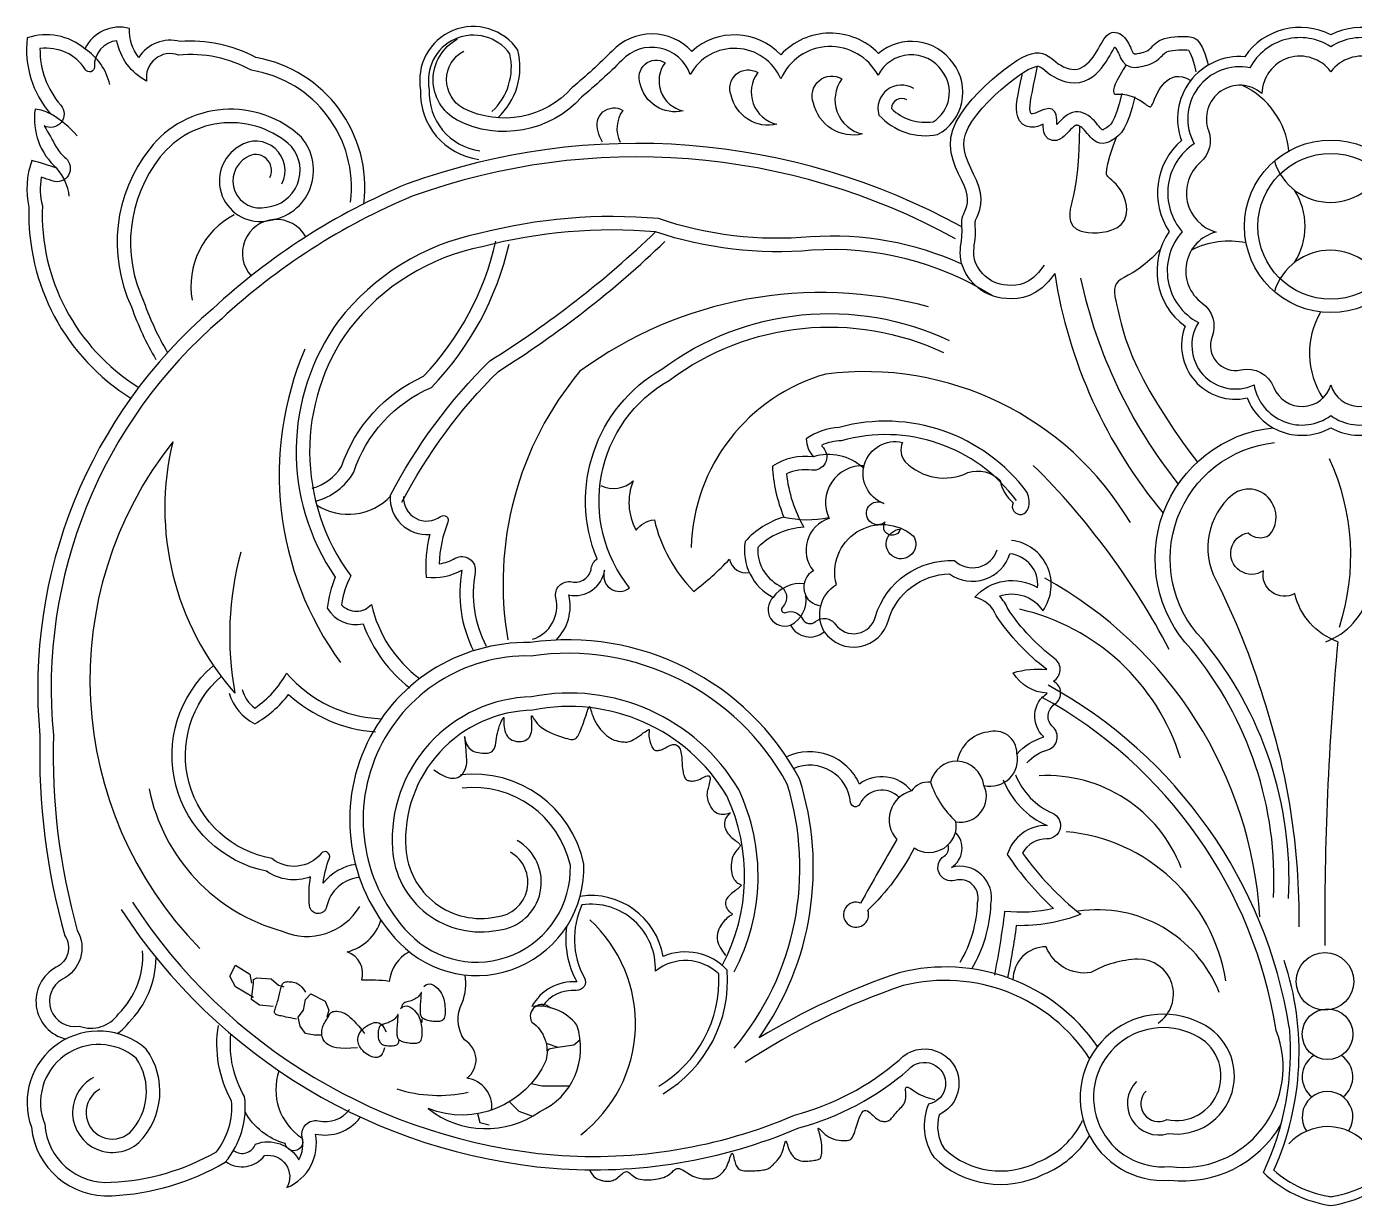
# Model space of a CAD drawing. Extents: x 101 to 1004, y 129 to 538.
# Drawn here: x 100.9 to 560.8, y 129.5 to 537.8 of the extents above; entities that cross this region are included whole.
import ezdxf

# ---------------------------------------------------------------- set-up
doc = ezdxf.new("R2010")
doc.units = 0
doc.header["$LTSCALE"] = 10
doc.header["$MEASUREMENT"] = 0
doc.layers.add('3', color=3, linetype='CONTINUOUS')
doc.layers.add('4', color=4, linetype='CONTINUOUS')

msp = doc.modelspace()

# ---------------------------------------------------------------- linework, layer by layer
at = {"layer": '3'}
for points in [[(262.07, 508.41, 0.266152), (268.28, 528.39, 0.810016), (240.36, 516.01, 0.393464), (257.9, 494.81, 0.393464)], [(213.11, 477.03, 0.403545), (178.8, 522.68, 0.151221), (153.5, 527.94, 0.575435), (142.48, 518.9, -0.228791), (132.17, 532.95, 0.398375), (124.38, 523.87, -0.769631), (121.32, 522.89, 0.293381), (105.54, 530.19, 0.185656), (112.72, 510.62, -0.842008), (106.95, 503.5, -0.022031), (111.21, 495.96, 0.068285), (114.44, 492.23, -0.828495), (109.8, 484.35, 0.010118), (105.99, 485.64, 0.105815), (106.36, 475.75, 0.269144), (139.45, 413.06, 0.269144)], [(405.76, 512.43, 0.586447), (400.39, 509.4, 0.230759), (414.82, 504.85, 0.444327), (417.99, 522.39, 0.570706), (395.77, 520.96, 0.627556), (362.11, 519.71, 0.624793), (330.73, 521.22, 0.567754), (307.01, 526.06, -0.019522), (293.12, 513.37, -0.337884), (249.99, 505.38, -0.593894), (250.08, 533.44, -0.593894)], [(189.29, 483.39, 0.773711), (174.58, 496.43, 0.858384), (184.88, 470.69, 0.599449), (196.06, 499.47, 0.441944), (143.55, 495.53, 0.284446), (137.22, 440.7, 0.047576), (145.67, 422.52, 0.047576)], [(300.3, 497.82, -0.081612), (298.87, 501.51, -0.723323), (307.43, 508.81, 0.280326), (306.42, 497.84, 0.280326)], [(422.56, 464.34, 0.215959), (234.44, 479.03, 0.088146), (168.47, 436.62, 0.244788), (110.18, 292.33, 0.075648), (118.47, 224.75, -0.432409), (113.3, 207.85, 0.847935), (119.11, 191.6, 0.340974), (132.77, 195.88, 0.218368), (141.07, 217.68, 0.218368)], [(424.82, 455.54, 0.124114), (372.41, 464.98, -0.104304), (319.71, 471.3, 0.086887), (257.65, 466.1, 0.180654), (208.95, 435.93, 0.317856), (207.82, 347.08, 0.071853), (205.05, 336.33, 0.320355), (217.47, 330.91, 0.14184), (233.6, 308.72)], [(199.85, 377.95, 0.188481), (209.96, 385.43, -0.208026), (238.37, 416.69, 0.134179), (263.45, 463.49, 0.134179)], [(230.9, 373.09, -0.077401), (264.28, 418.4, 0.051145), (321.97, 463.36, 0.051145)], [(413.25, 440.74, 0.227881), (292.53, 418.46, 0.219561), (267.55, 325.38, 0.219561)], [(276.16, 325.62, 0.388842), (284.2, 339.9, -0.548502), (289.69, 345.5, 0.43311), (296.48, 350.26, -0.210609), (298.47, 353.43, -0.376388), (320.9, 419.19, -0.276946), (420.46, 429.1, -0.276946)], [(443.69, 373.66, 0.311449), (383.04, 394.37, 0.10475), (376.22, 392.77, 0.051662), (376.85, 391.88, -0.691125), (372.79, 384.19, 0.13498), (364.05, 382.92, 0.106464), (370.12, 364.41, 0.185025), (354.17, 357.39, 0.297551), (361.58, 344.21, -0.512107), (362.67, 336.74, 0.813243), (363.85, 334.87, -0.381151), (369.62, 332.63, 0.483938), (374.15, 331.72, -0.442273), (380.97, 330.84, 0.648065), (394.87, 333.49, -0.343813), (422.26, 352.86, 0.556588), (437.03, 356.61, 0.556588)], [(537.95, 235.84, 0.187372), (508.09, 325.59, -0.622763), (533.13, 393.7, -0.622763)], [(231.42, 375.01, 0.63386), (244.29, 368.14, -0.759771), (246.82, 366.18, 0.091553), (243.81, 351.77, 0.09485), (249.37, 353.64, -0.636769), (256.23, 348.74, 0.168944), (260.11, 323.25, 0.168944)], [(447.34, 282.78, -0.135261), (454.55, 287.33, 0.583562), (456.32, 295.23, -0.490877), (456.93, 303.06, 0.574773), (456.49, 311.09, 0.541007), (457.03, 318.85, -0.083316), (440.83, 336.01, 0.092048), (437.8, 340.52, -0.354942), (452.81, 335.41, 0.575758), (441.97, 359.83, 0.575758)], [(345.91, 183.9, 0.255852), (364.3, 275.44, 0.316107), (275.62, 319.79, 0.671708), (233.41, 223.65, 0.685334), (289.21, 247.23, 0.385107), (251.71, 273.99, 0.385107)], [(215.02, 247.6, 0.196398), (203.63, 241.14, -0.063202), (205.76, 249.79, 0.854766), (202.92, 251.43, -0.413635), (185.86, 249.63, -0.630412), (168.41, 312.81, -0.630412)], [(171.1, 306.9, 0.213865), (179.9, 296.32, 0.100621), (191.66, 306.47, 0.16716), (221.72, 293.53, 0.16716)], [(345.89, 210.43, 0.237719), (347.52, 273.55, 0.317496), (275.71, 305.69, 0.423945), (227.58, 252.94, 0.455157), (264.28, 224.85, 0.726434), (270.8, 255.88, 0.726434)], [(488.58, 169.11, 0.853007), (495.76, 159.21, 0.898178), (505.49, 188.43, 1.333039), (496.84, 142.92, 0.570607), (533.67, 190.07, 0.23223), (452.42, 305.59, 0.23223)], [(403.11, 270.83, 0.518157), (389.44, 268.49, -0.761219), (386.29, 269.05, 0.505803), (366.57, 280.88, 0.505803)], [(443.43, 278.62, 0.196981), (456.2, 265.35, -0.816738), (454.26, 256.44, 0.275013), (445.79, 251.56, 0.070714), (465.96, 230.36, -0.102432), (443.65, 226.41, -0.01649), (440.6, 208.36, -0.01649)], [(424.23, 213.8, 0.127078), (430.25, 234.45, 0.577454), (422.42, 242.08, -0.869897), (418.72, 250.51, 0.363177), (420.01, 254.38, 0.363177)], [(137.55, 234.52, 0.231483), (283.66, 146.97, 0.120823), (366.79, 160.73, 0.113884), (403.04, 179.83, -1.216071), (416.92, 160.87, 0.209587), (418.66, 149.18, 0.316794), (451.2, 144.53, 0.188142), (466.62, 158.85, 0.188142)], [(319.8, 170.75, 0.277309), (340.62, 209.66, 0.375378), (318.69, 210.68, 0.466622), (293.22, 233.62, 0.237202), (294.06, 208.36, -0.59323), (291.22, 203.95, 0.260313), (279.46, 198.44, 0.260313)], [(261.96, 162.49, 0.405074), (253.4, 173.57, 0.537182), (252.58, 186.8, -0.283182), (251.75, 199.62, 0.127553), (252.82, 209.32, 0.127553)], [(469.06, 180.32, 0.320442), (404.44, 205.62, 0.063929), (349.73, 178.95)], [(126.31, 169.73, 1.109857), (136.6, 154.65, 0.358476), (138.84, 180.48, 0.781046), (107.17, 157.59, 0.413584), (130.22, 137.49, 0.119532), (166.64, 148.06, 0.192403), (171.88, 165.71, -0.168123), (167.33, 191.85, -0.168123)], [(188.31, 176.09, 0.343228), (196.23, 152.87, -1.144937), (190.43, 150.94, -0.199226), (176.59, 161.85, -0.177758)], [(172.62, 148.43, 0.489994), (180.21, 150.75, -0.372685), (195.16, 145.23, 0.177979), (196.36, 153.27, -0.544452), (201.92, 158.76, 0.292771), (212.73, 162.71, 0.292771)]]:
    msp.add_lwpolyline(points, format="xyb", dxfattribs=at)
for points in [[(552.59, 403.09, 0.556637), (579.19, 413.72, 0.746032), (598.48, 435.31, 0.487784), (604.04, 466.78, 0.452071), (599.93, 497.26, 0.634702), (580.59, 523.58, 0.43864), (552.59, 530.87, 0.43864), (524.58, 523.58, 0.634702), (505.24, 497.26, 0.452071), (501.13, 466.78, 0.487784), (506.7, 435.31, 0.745987), (525.98, 413.72, 0.556315)], [(313.44, 518.03, -0.723323), (322.01, 525.33, 0.543675), (328.24, 508.66, -0.42203)], [(344.92, 514.07, -0.723323), (354.09, 521.89, 0.543675), (360.77, 504.03, -0.42203)], [(373.46, 511.35, -0.723323), (383.25, 519.69, 0.543675), (390.37, 500.64, -0.42203)]]:
    msp.add_lwpolyline(points, format="xyb", close=True, dxfattribs=at)
for points in [[(453.32, 455.15), (451.32, 452.63), (449.58, 450.94), (447.94, 449.76), (446.41, 448.98), (444.94, 448.5), (443.49, 448.24), (442.05, 448.16), (440.61, 448.23), (439.25, 448.4), (438.02, 448.65), (436.93, 448.96), (435.96, 449.35), (435.07, 449.79), (434.24, 450.29), (433.47, 450.87), (432.73, 451.52), (432.02, 452.24), (431.36, 453.02), (430.77, 453.83), (430.24, 454.67), (429.8, 455.51), (429.45, 456.34), (429.19, 457.14), (429.02, 457.89), (428.92, 458.64), (428.9, 459.43), (428.93, 460.29), (429.01, 461.21), (429.12, 462.19), (429.26, 463.23), (429.39, 464.34), (429.49, 465.51), (429.52, 466.66), (429.5, 467.69), (429.46, 468.57), (429.42, 469.28), (429.42, 469.84), (429.44, 470.25), (429.48, 470.54), (429.55, 470.79), (429.72, 471.22), (430.06, 471.98), (430.52, 473.08), (431, 474.48), (431.35, 476.18), (431.46, 478.12), (431.25, 480.22), (430.69, 482.42), (429.84, 484.59), (428.86, 486.7), (427.88, 488.8), (426.97, 490.89), (426.22, 492.96), (425.71, 494.95), (425.49, 496.85), (425.59, 498.67), (426.08, 500.58), (426.99, 502.7), (428.3, 504.96), (429.96, 507.29), (431.89, 509.62), (434.01, 511.89), (436.22, 514.06), (438.45, 516.09), (440.6, 517.93), (442.63, 519.54), (444.53, 520.93), (446.26, 522.07), (447.81, 522.95), (449.13, 523.57), (450.17, 523.93), (450.86, 524.07), (451.25, 524.08), (451.53, 524.03), (451.84, 523.91), (452.28, 523.67), (452.86, 523.26), (453.59, 522.68), (454.48, 521.97), (455.54, 521.17), (456.74, 520.39), (458.03, 519.71), (459.4, 519.13), (460.84, 518.7), (462.35, 518.43), (463.94, 518.35), (465.57, 518.5), (467.2, 518.93), (468.71, 519.61), (470.05, 520.45), (471.22, 521.4), (472.25, 522.42), (473.16, 523.47), (473.99, 524.54), (474.73, 525.62), (475.4, 526.68), (476.01, 527.7), (476.55, 528.64), (477.03, 529.49), (477.46, 530.22), (477.8, 530.73), (477.85, 530.66), (478.14, 530.23), (478.44, 529.73), (478.73, 529.19), (479, 528.64), (479.25, 528.12), (479.47, 527.62), (479.68, 527.14), (479.97, 526.56), (480.5, 525.71), (481.58, 524.61), (483.18, 523.85), (484.56, 523.7), (485.38, 523.76), (485.87, 523.82), (486.35, 523.89), (486.93, 523.99), (487.63, 524.12), (488.42, 524.31), (489.28, 524.57), (490.2, 524.92), (491.18, 525.38), (492.16, 525.98), (493.03, 526.67), (493.71, 527.31), (494.23, 527.84), (494.64, 528.24), (494.96, 528.54), (495.23, 528.75), (495.5, 528.92), (495.83, 529.08), (496.33, 529.26), (497.03, 529.43), (497.89, 529.59), (498.84, 529.7), (499.85, 529.77), (500.88, 529.8), (501.87, 529.78), (502.74, 529.72), (503.24, 529.65), (503.36, 529.51), (503.85, 528.67), (504.53, 526.96), (505.32, 524.33), (505.83, 522.21)], [(480.17, 514.65), (479.27, 511.09), (478.43, 508.37), (477.65, 506.35), (476.95, 504.94), (476.34, 504.02), (475.83, 503.45), (475.38, 503.08), (474.9, 502.77), (474.41, 502.47), (474.01, 502.24), (473.71, 502.08), (473.53, 502.02), (473.51, 502.02), (473.39, 502.09), (473.13, 502.32), (472.75, 502.71), (472.31, 503.22), (471.82, 503.81), (471.27, 504.46), (470.68, 505.13), (470.03, 505.8), (469.33, 506.43), (468.57, 507.01), (467.76, 507.5), (466.9, 507.88), (466, 508.16), (465.06, 508.29), (464.1, 508.28), (463.14, 508.11), (462.2, 507.77), (461.33, 507.29), (460.55, 506.72), (459.83, 506.1), (459.17, 505.47), (458.57, 504.85), (458.01, 504.27), (457.65, 503.9), (457.67, 504.64), (457.68, 505.49), (457.63, 506.37), (457.47, 507.29), (457.04, 508.29), (456.1, 509.17), (454.88, 509.41), (453.85, 509.27), (452.95, 508.99), (452.09, 508.65), (451.27, 508.3), (450.5, 507.99), (449.82, 507.75), (449.3, 507.63), (448.99, 507.62), (448.86, 507.65), (448.81, 507.68), (448.72, 507.79), (448.58, 508.08), (448.45, 508.64), (448.39, 509.46), (448.42, 510.54), (448.57, 511.88), (448.84, 513.5), (449.21, 515.39), (449.66, 517.59), (450.19, 520.1), (450.76, 522.93), (450.98, 524.07)], [(280.8, 185.72), (284.89, 184.36), (290.45, 185.15), (292.61, 186.95)], [(285.31, 184.32), (281.71, 183.56), (281.14, 182.87)], [(275.71, 171.77), (279.33, 170.86), (288.94, 170.86)], [(257.08, 161.34), (257.88, 158.16), (261.05, 157.37)], [(268.13, 165.38), (271.38, 162.13), (276.14, 160.4)]]:
    msp.add_lwpolyline(points, dxfattribs=at)
msp.add_circle((552.59, 468.64), 25.25, dxfattribs=at)
for centre, radius, start, end in [((509.88, 491.81), 28.35, 6.0123, 64.8042), ((185.66, 447.89), 27.86, 117.5657, 190.0947), ((517.35, 435.18), 28.35, 78.0123, 117.3236), ((633.8, 486.62), 171.66, 192.0688, 218.6627), ((573.52, 424.79), 28.35, 150.0123, 213.4285), ((298.8, 382.66), 110.42, 156.8169, 216.1623), ((395.24, 355.71), 64.2, 105.8785, 178.4774), ((391.17, 311.28), 107.03, 30.7432, 97.2433), ((479.24, 354.55), 80.25, 342.071, 24.6688), ((268.14, 202.62), 257.82, 27.5994, 45.2888), ((282.54, 326.87), 111.31, 164.9551, 190.2973), ((427.85, 261.8), 76.11, 17.2473, 77.1057), ((1641.1, 225.9), 1090.63, 174.79933, 180.33764), ((454.21, 228.53), 49.87, 20.9872, 93.0616), ((206.42, 286.61), 64.4, 191.4736, 254.7231), ((198.03, 243.88), 21.21, 246.1231, 329.3326), ((263.11, 192.48), 48.66, 307.5833, 47.5385), ((441.5, 182.57), 100.09, 335.8624, 18.4728), ((243.49, 215.16), 47.56, 252.4595, 282.5664), ((558.44, 171.01), 38.96, 228.9174, 261.9809), ((546.73, 171.01), 38.96, 278.0191, 311.0826)]:
    msp.add_arc(centre, radius, start, end, dxfattribs=at)
at = {"layer": '4'}
for points in [[(217.73, 476.46, 0.398393), (180.33, 527.14, 0.141801), (154.03, 532.65, 0.329185), (139.74, 527.14, -0.177126), (136.49, 537.2, 0.358359), (121.07, 530.15, 0.26109), (101.15, 533.91, 0.213927), (109.22, 507.56, 0.109697), (103.84, 509.17, 0.253944), (111.38, 488.73, 0.021712), (102.76, 491.42, 0.145918), (101.68, 475.28, 0.266817), (136.98, 409.12)], [(264.1, 506.22, 0.272954), (271.06, 529.64, 0.81489), (237.36, 515.79, 0.388527), (257.52, 491.84, 0.388527)], [(408.18, 516.4, 0.68136), (396.05, 507.19, 0.261867), (416.42, 500.41, 0.45948), (421.76, 525.13, 0.442892), (395.94, 528.53, 0.429155), (362.09, 528.06, 0.406518), (331.24, 529.24, 0.438311), (303.66, 529.29, -0.019742), (289.88, 516.72, -0.339825), (252.16, 509.5, -0.591667), (252.29, 529.35)], [(552.59, 398.87, 0.455208), (581.57, 409.18, 0.597099), (603.05, 434, 0.40692), (608.52, 466.82, 0.378639), (604.31, 498.37, 0.547076), (582.42, 527.4, 0.37911), (552.59, 534.96, 0.37911), (522.76, 527.4, 0.547076), (500.86, 498.37, 0.378639), (496.65, 466.82, 0.40692), (502.12, 434, 0.597099), (523.6, 409.18, 0.454978), (552.59, 398.87)], [(185.14, 485.5, 0.78317), (177.07, 492.5, 0.876649), (184.07, 475.28, 0.60016), (192.68, 496.26, 0.439633), (147.21, 492.66, 0.285809), (141.53, 442.47, 0.048157), (149.69, 424.87, 0.048157)], [(424.81, 468.42, 0.216085), (232.75, 483.37, 0.088165), (165.37, 440.1, 0.244197), (105.52, 292.18, 0.076038), (114.17, 222.87, -0.456255), (111.16, 211.99, 0.691257), (114.56, 187.14, 0.691257)], [(435.43, 444.56, 0.158848), (372.77, 460.34, -0.103147), (318.75, 466.72, 0.086305), (258.7, 461.57, 0.180877), (212.68, 433.14, 0.327592), (213.18, 347.59, 0.077617), (209.91, 337.56, 0.44455), (220.32, 337.68, 0.177056), (237.02, 311.95, 0.177056)], [(226.78, 375.24, -0.078102), (261.38, 422.07, 0.051508), (318.75, 466.72, 0.051508)], [(201.07, 373.46, 0.195473), (214.21, 383.46, -0.215522), (241.09, 412.81, 0.136469), (267.99, 462.45, 0.136469)], [(284.27, 325.3, 0.258724), (288.73, 340.95, 0.433052), (301.09, 349.59, 0.763186), (309.74, 343.42, -0.462093), (323.45, 415.29, -0.277749), (418.47, 424.89)], [(447.43, 376.43, 0.308896), (382.33, 399, 0.14342), (370.88, 395.02, 0.173333), (373.37, 388.8, 0.175824), (359.19, 385.57, 0.089547), (363.17, 367.92, 0.139454), (349.73, 359.47, 0.324087), (359.43, 340.08, 0.813243), (365.48, 330.51, 0.483938), (377.16, 328.18, 0.643367), (399.35, 332.26, -0.32423), (420.57, 348.24, 0.509455), (441.46, 355.21)], [(532.75, 236.1, 0.187011), (504.19, 322.14, -0.621322), (532.58, 398.87)], [(377.16, 328.18, -0.40473), (381.33, 344.55, -0.73233), (407.96, 361.46, -3.826346), (403.48, 363.7, -1.178169), (398.25, 366.18, -1.934523), (397.76, 372.64, -0.938501), (404.23, 393.77, 0.295603), (405.22, 387.06, 0.321946), (426.87, 383.33, -0.282153), (438.07, 380.6, 0.167298), (442.55, 372.89, 1.111968), (447.77, 370.9, 0.189859), (447.43, 376.43)], [(390.92, 385.68, 0.565115), (378.84, 367.42, 0.529504), (373.37, 349.28, 0.739931), (375.93, 337.21, 0.739931)], [(299.76, 378.83, 0.308051), (310.97, 380.45, 0.225519), (311.95, 363.41, -0.199472), (318.3, 366.97, 0.138006), (331.98, 342.19, 0.038666), (344.33, 353.3, 0.411424), (351.2, 348.69, 0.411424)], [(554.96, 324.76, -0.256445), (540.12, 341.44, -0.631772), (529.22, 349.33, -1.239705), (523.95, 362.48, 0.355135), (531.29, 361.73, 0.308945), (532.6, 372.06, 0.49567), (518.5, 375.63, 0.352406), (512.73, 346.18, -0.04394), (529.24, 304.94, -0.083502), (541.47, 226.04, -0.053767)], [(550.8, 324.76, 0.256445), (565.64, 341.44, 0.631772), (576.54, 349.33, 1.239705), (581.81, 362.48, -0.355135), (574.47, 361.73, -0.308945), (573.16, 372.06, -0.49567), (587.26, 375.63, -0.352406), (593.03, 346.18, 0.04394), (576.52, 304.94, 0.083502), (564.29, 226.04, 0.053767)], [(226.78, 375.24, 0.453687), (240.54, 361.94, 0.082846), (239.3, 347.12, 0.159476), (251.66, 349.59, 0.165306), (255.71, 321.63, 0.165306)], [(443.91, 285.92, -0.135261), (453.2, 291.78, -0.490877), (454.37, 306.95, -0.251239), (442.54, 313.98, -0.098921), (454.22, 315.15, -0.084885), (436.7, 333.82, 0.254189), (429.24, 340.13, -0.362182), (451.05, 343.48, 0.409552), (441.46, 355.21)], [(354.56, 187.5, 0.235332), (368.6, 277.26, 0.316242), (275.33, 324.45, 0.669287), (230.07, 220.41, 0.689613), (293.84, 247.81, 0.38828), (251.17, 278.61)], [(216.16, 243.05, 0.332495), (204.82, 232.96, -0.861861), (198.91, 233.28, -0.062801), (199.23, 243.29, -0.243045), (183.93, 245.26, -0.62085), (165.36, 316.32)], [(175.58, 308.15, 0.162421), (179.89, 301.77, 0.120956), (190.95, 313.85, 0.207771), (223.73, 298.07, 0.207771)], [(538.21, 191.21, 0.000492), (538.19, 191.28, 0.231439), (454.65, 309.67)], [(341.8, 212.63, 0.236837), (343.4, 271.37, 0.318225), (276.23, 301.05, 0.426433), (232.22, 253.24, 0.45777), (263.57, 229.45, 0.733109), (268.48, 251.84)], [(422.68, 262.35, 0.60815), (432.45, 274.97, 0.55609), (443.87, 286.11, 0.506355), (433.8, 293.44, 0.327204), (423.2, 283.39, 0.350788), (413.95, 276.06, 0.285652), (407.35, 273.06)], [(407.35, 273.06, 0.40118), (389.35, 275.45, 0.418938), (364.06, 284.86, 0.418938)], [(439.1, 276.91, 0.196981), (454.32, 261.1, 0.334589), (440.52, 250.99, 0.056859), (456.56, 232.3, -0.083519), (439.58, 231.35, -0.020483), (436.05, 209.29)], [(407.35, 273.06, 0.565875), (402.26, 256.23, 0.005304), (389.75, 234.22, 0.138578)], [(422.64, 262.57, -0.657172), (408.24, 253.24, -0.088438), (392.2, 231.78, -0.138578)], [(428.22, 211.42, 0.124667), (434.88, 233.86, 0.560349), (421.16, 246.55, 0.488489), (422.51, 258.83)], [(321.34, 168.18, 0.284074), (343.54, 210.95, 0.3176), (321.34, 215.71, 0.408528), (292.59, 236.55, 0.408528)], [(133.65, 231.99, 0.231509), (283.29, 142.34, 0.120377), (368.31, 156.32, 0.113779), (406.31, 176.51, -1.400479), (413.28, 164.54, 0.253067), (415.05, 146.19, 0.319741), (453.11, 140.28, 0.158243), (469.03, 153.61, 0.158243)], [(233.45, 217.33, 0.249962), (226.5, 207.07, 0.049828), (216.98, 207.48, 0.405171), (211.88, 217.33, 0.26369), (223.62, 228.3)], [(287.93, 226.08, 0.160426), (291.44, 206.93, 0.295912), (275.89, 198.36)], [(492.78, 192.67, 0.746475), (485.76, 214.79, 0.121449), (469.41, 210.13, -0.351011), (454.02, 219.05, 0.419458), (442.5, 207.55, 0.419458)], [(132.31, 189.01, 0.085513), (136.32, 192.86, 0.19344), (145.78, 215.28, 0.19344)], [(471.79, 184.58, 0.312381), (403.12, 210.08, 0.055121), (354.56, 187.5, 0.055121)], [(282.32, 197.83, 0.885216), (275.89, 193.01, -0.312637), (280.72, 179.62, -0.401257), (239.98, 163.02, 0.331455), (278.57, 161.95, 0.389397), (291.44, 191.94, 0.468393)], [(485.29, 172.4, 0.785792), (496.25, 154.4, 0.862855), (507.52, 192.62, 1.317975), (496.76, 138.24, 0.297012), (535.28, 157.39, 0.297012)], [(124.1, 173.83, 1.119075), (139.78, 151.25, 0.367868), (142.31, 183.62, 0.779346), (102.59, 156.54, 0.404912), (130.48, 132.85, 0.121974), (169.7, 144.46, 0.209795), (176.4, 167.18, -0.158052), (171.63, 188.81, -0.158052)], [(169.87, 144.67, 0.410078), (183.29, 146.78, -0.627446), (191.07, 135.68, 0.360923), (200.91, 154.22, 0.292771), (216.43, 159.89)]]:
    msp.add_lwpolyline(points, format="xyb", dxfattribs=at)
for points in [[(456.96, 452.27), (454.78, 449.51), (452.57, 447.37), (450.37, 445.78), (448.2, 444.68), (446.08, 443.98), (444.02, 443.61), (442.06, 443.51), (440.21, 443.59), (438.5, 443.8), (436.91, 444.13), (435.43, 444.56), (434.07, 445.09), (432.81, 445.72), (431.64, 446.44), (430.55, 447.25), (429.53, 448.14), (428.58, 449.1), (427.71, 450.14), (426.91, 451.22), (426.2, 452.35), (425.59, 453.52), (425.09, 454.7), (424.7, 455.9), (424.43, 457.09), (424.28, 458.27), (424.24, 459.43), (424.28, 460.57), (424.38, 461.68), (424.51, 462.76), (424.64, 463.81), (424.76, 464.81), (424.84, 465.76), (424.87, 466.67), (424.85, 467.53), (424.81, 468.36), (424.77, 469.16), (424.76, 469.93), (424.8, 470.7), (424.91, 471.47), (425.12, 472.24), (425.43, 473.02), (425.8, 473.85), (426.17, 474.73), (426.5, 475.71), (426.73, 476.79), (426.8, 478.02), (426.66, 479.41), (426.25, 480.98), (425.55, 482.76), (424.65, 484.74), (423.64, 486.88), (422.64, 489.17), (421.77, 491.59), (421.12, 494.11), (420.82, 496.71), (420.98, 499.38), (421.66, 502.08), (422.82, 504.79), (424.39, 507.49), (426.27, 510.13), (428.4, 512.69), (430.67, 515.14), (433.03, 517.44), (435.37, 519.58), (437.64, 521.52), (439.81, 523.25), (441.88, 524.75), (443.83, 526.03), (445.67, 527.08), (447.37, 527.88), (448.93, 528.43), (450.35, 528.71), (451.62, 528.74), (452.76, 528.53), (453.79, 528.15), (454.74, 527.62), (455.63, 527), (456.49, 526.32), (457.34, 525.64), (458.21, 524.98), (459.1, 524.41), (460.03, 523.91), (460.97, 523.52), (461.93, 523.23), (462.88, 523.06), (463.83, 523.01), (464.75, 523.1), (465.65, 523.33), (466.51, 523.72), (467.33, 524.24), (468.11, 524.87), (468.86, 525.6), (469.56, 526.41), (470.23, 527.28), (470.85, 528.19), (471.44, 529.12), (471.99, 530.04), (472.51, 530.95), (473.02, 531.83), (473.51, 532.66), (474, 533.43), (474.5, 534.11), (475.02, 534.7), (475.58, 535.18), (476.16, 535.53), (476.78, 535.75), (477.41, 535.85), (478.06, 535.83), (478.7, 535.7), (479.34, 535.45), (479.95, 535.09), (480.54, 534.63), (481.09, 534.06), (481.6, 533.42), (482.06, 532.73), (482.49, 532.03), (482.86, 531.32), (483.19, 530.65), (483.48, 530.05), (483.71, 529.53), (483.89, 529.12), (484.04, 528.82), (484.18, 528.6), (484.31, 528.46), (484.47, 528.39), (484.66, 528.37), (484.91, 528.38), (485.23, 528.43), (485.63, 528.49), (486.11, 528.57), (486.64, 528.67), (487.21, 528.81), (487.8, 528.98), (488.39, 529.2), (488.96, 529.47), (489.5, 529.8), (490, 530.2), (490.46, 530.64), (490.93, 531.11), (491.41, 531.6), (491.94, 532.08), (492.54, 532.56), (493.24, 532.99), (494.05, 533.39), (494.99, 533.72), (496.05, 533.98), (497.2, 534.19), (498.4, 534.33), (499.63, 534.42), (500.86, 534.45), (502.07, 534.43), (503.22, 534.35), (504.29, 534.2), (505.29, 533.88), (506.24, 533.27), (507.15, 532.25), (508.04, 530.7), (508.93, 528.5), (509.82, 525.53), (510.08, 524.43)], [(481.73, 524.54), (480.72, 522.97), (479.5, 520.93), (478.58, 519.23), (477.94, 517.87), (477.54, 516.79), (477.34, 515.96), (477.3, 515.34), (477.38, 514.91), (477.58, 514.63), (477.88, 514.47), (478.27, 514.4), (478.74, 514.38), (479.29, 514.4), (479.89, 514.4), (480.54, 514.38), (481.23, 514.3), (481.95, 514.16), (482.68, 513.96), (483.42, 513.73), (484.15, 513.45), (484.86, 513.14), (485.55, 512.81), (486.19, 512.45), (486.79, 512.09), (487.33, 511.72), (487.83, 511.36), (488.28, 511.02), (488.68, 510.72), (489.04, 510.46), (489.36, 510.25), (489.64, 510.11), (489.88, 510.05), (490.09, 510.06), (490.28, 510.16), (490.46, 510.35), (490.65, 510.63), (490.84, 511), (491.05, 511.47), (491.29, 512.04), (491.57, 512.71), (491.89, 513.46), (492.27, 514.26), (492.7, 515.11), (493.19, 515.97), (493.74, 516.83), (494.37, 517.66), (495.08, 518.44), (495.88, 519.15), (496.76, 519.75), (497.73, 520.21), (498.8, 520.5), (499.97, 520.58), (501.24, 520.41), (502.62, 519.96), (504.11, 519.2)], [(484.68, 513.51), (483.75, 509.83), (482.83, 506.84), (481.91, 504.48), (480.99, 502.62), (480.04, 501.17), (479.05, 500.07), (478.11, 499.31), (477.38, 498.84), (476.81, 498.48), (476.23, 498.15), (475.56, 497.81), (474.74, 497.51), (473.74, 497.34), (472.61, 497.41), (471.53, 497.77), (470.63, 498.33), (469.91, 498.95), (469.32, 499.58), (468.77, 500.2), (468.25, 500.82), (467.75, 501.42), (467.26, 501.97), (466.79, 502.45), (466.36, 502.85), (465.96, 503.15), (465.59, 503.37), (465.26, 503.52), (464.98, 503.6), (464.74, 503.64), (464.54, 503.64), (464.35, 503.6), (464.14, 503.53), (463.84, 503.36), (463.43, 503.07), (462.96, 502.66), (462.45, 502.17), (461.91, 501.62), (461.36, 501.04), (460.79, 500.46), (460.18, 499.87), (459.5, 499.32), (458.7, 498.83), (457.66, 498.42), (456.23, 498.32), (454.67, 498.93), (453.65, 500.08), (453.19, 501.22), (453.02, 502.23), (452.98, 503.14), (453, 503.97), (453, 503.98), (452.14, 503.63), (451.1, 503.27), (449.91, 503), (448.55, 502.95), (447.11, 503.28), (445.78, 504.08), (444.78, 505.23), (444.17, 506.55), (443.84, 507.92), (443.73, 509.35), (443.78, 510.88), (443.97, 512.53), (444.26, 514.32), (444.65, 516.31), (445.11, 518.53), (445.63, 521.03), (445.77, 521.75)], [(465.53, 503.4), (465.47, 498.42), (465.22, 492.84), (464.87, 488.29), (464.44, 484.64), (463.97, 481.74), (463.5, 479.45), (463.06, 477.6), (462.67, 476.01), (462.36, 474.54), (462.16, 473.15), (462.14, 471.74), (462.43, 470.26), (463.19, 468.82), (464.39, 467.72), (465.74, 467.06), (467.11, 466.69), (468.55, 466.48), (470.1, 466.39), (471.73, 466.41), (473.42, 466.57), (475.11, 466.88), (476.79, 467.38), (478.42, 468.14), (479.93, 469.29), (481.07, 470.82), (481.7, 472.52), (481.92, 474.22), (481.82, 475.83), (481.51, 477.35), (481.04, 478.78), (480.44, 480.1), (479.74, 481.3), (478.99, 482.35), (478.21, 483.24), (477.45, 483.98), (476.76, 484.6), (476.16, 485.11), (475.68, 485.54), (475.32, 485.9), (475.08, 486.2), (474.97, 486.38), (474.9, 486.61), (474.86, 487.21), (474.96, 488.41), (475.34, 490.29), (476.07, 492.93), (477.2, 496.4), (478.31, 499.47)], [(493.36, 460.53), (490.69, 457.76), (488.25, 455.59), (486.05, 453.92), (484.11, 452.65), (482.41, 451.67), (480.97, 450.89), (479.79, 450.2), (478.88, 449.51), (478.24, 448.74), (477.84, 447.84), (477.65, 446.82), (477.64, 445.66), (477.79, 444.34), (478.07, 442.85), (478.44, 441.18), (478.88, 439.32), (479.38, 437.25), (479.95, 434.96), (480.65, 432.44), (481.52, 429.66), (482.6, 426.61), (483.94, 423.28), (485.59, 419.65), (487.57, 415.7), (489.92, 411.45), (492.56, 407.01), (495.39, 402.5), (498.32, 398.07), (501.25, 393.83), (504.09, 389.93), (506.36, 386.99)], [(241.98, 280.4), (244.2, 278.92), (246.11, 277.99), (247.73, 277.54), (249.09, 277.49), (250.21, 277.75), (251.12, 278.26), (251.83, 278.92), (252.38, 279.68), (252.78, 280.45), (253.06, 281.22), (253.24, 281.97), (253.33, 282.71), (253.36, 283.42), (253.34, 284.09), (253.29, 284.72), (253.24, 285.3), (253.2, 285.82), (253.16, 286.29), (253.13, 286.72), (253.11, 287.13), (253.08, 287.54), (253.05, 287.96), (253.02, 288.4), (252.98, 288.87), (252.92, 289.39), (252.86, 289.92), (252.79, 290.45), (252.73, 290.94), (252.67, 291.36), (252.62, 291.68), (252.59, 291.88), (252.58, 291.91), (252.59, 291.78), (252.63, 291.49), (252.71, 291.07), (252.83, 290.57), (252.99, 290.02), (253.19, 289.44), (253.45, 288.87), (253.77, 288.34), (254.15, 287.88), (254.58, 287.49), (255.06, 287.16), (255.59, 286.89), (256.15, 286.66), (256.75, 286.48), (257.37, 286.34), (258.01, 286.23), (258.66, 286.14), (259.31, 286.09), (259.94, 286.09), (260.56, 286.14), (261.13, 286.27), (261.66, 286.47), (262.12, 286.76), (262.51, 287.15), (262.82, 287.65), (263.05, 288.25), (263.24, 288.93), (263.39, 289.68), (263.52, 290.49), (263.65, 291.34), (263.79, 292.21), (263.97, 293.1), (264.19, 293.99), (264.45, 294.86), (264.72, 295.69), (265.01, 296.45), (265.29, 297.12), (265.55, 297.68), (265.78, 298.11), (265.95, 298.4), (266.07, 298.51), (266.14, 298.47), (266.18, 298.29), (266.19, 297.98), (266.18, 297.57), (266.18, 297.08), (266.19, 296.51), (266.22, 295.88), (266.29, 295.22), (266.4, 294.54), (266.57, 293.86), (266.8, 293.19), (267.09, 292.55), (267.47, 291.96), (267.92, 291.43), (268.47, 290.99), (269.11, 290.64), (269.83, 290.39), (270.59, 290.24), (271.37, 290.18), (272.14, 290.21), (272.88, 290.34), (273.57, 290.55), (274.16, 290.86), (274.66, 291.24), (275.05, 291.71), (275.35, 292.24), (275.57, 292.82), (275.73, 293.45), (275.82, 294.11), (275.87, 294.79), (275.89, 295.49), (275.88, 296.18), (275.85, 296.84), (275.82, 297.46), (275.79, 298.02), (275.77, 298.47), (275.77, 298.82), (275.81, 299.02), (275.89, 299.06), (276.01, 298.92), (276.2, 298.62), (276.46, 298.2), (276.8, 297.67), (277.23, 297.07), (277.77, 296.42), (278.42, 295.75), (279.2, 295.09), (280.1, 294.46), (281.11, 293.88), (282.19, 293.34), (283.3, 292.84), (284.41, 292.39), (285.49, 292), (286.5, 291.66), (287.41, 291.38), (288.19, 291.17), (288.84, 291.01), (289.4, 290.91), (289.86, 290.87), (290.24, 290.89), (290.57, 290.96), (290.86, 291.08), (291.12, 291.25), (291.36, 291.48), (291.59, 291.75), (291.82, 292.08), (292.04, 292.46), (292.27, 292.9), (292.49, 293.39), (292.73, 293.95), (292.97, 294.56), (293.22, 295.23), (293.48, 295.95), (293.75, 296.7), (294.01, 297.45), (294.27, 298.2), (294.52, 298.93), (294.75, 299.62), (294.96, 300.25), (295.14, 300.81), (295.31, 301.28), (295.45, 301.67), (295.59, 301.97), (295.7, 302.17), (295.81, 302.26), (295.92, 302.24), (296.02, 302.1), (296.12, 301.84), (296.23, 301.47), (296.36, 301), (296.51, 300.45), (296.71, 299.82), (296.95, 299.12), (297.24, 298.38), (297.6, 297.6), (298.04, 296.8), (298.54, 295.99), (299.09, 295.18), (299.69, 294.39), (300.33, 293.65), (300.99, 292.95), (301.68, 292.32), (302.37, 291.78), (303.07, 291.33), (303.75, 290.97), (304.43, 290.69), (305.09, 290.48), (305.72, 290.32), (306.32, 290.2), (306.88, 290.12), (307.4, 290.06), (307.88, 290.02), (308.32, 290), (308.74, 290.01), (309.16, 290.06), (309.59, 290.16), (310.05, 290.32), (310.55, 290.55), (311.11, 290.86), (311.74, 291.24), (312.42, 291.69), (313.12, 292.17), (313.81, 292.66), (314.47, 293.13), (315.08, 293.55), (315.6, 293.91), (316.01, 294.16), (316.3, 294.3), (316.47, 294.32), (316.55, 294.24), (316.56, 294.06), (316.53, 293.8), (316.48, 293.46), (316.43, 293.05), (316.41, 292.58), (316.43, 292.06), (316.5, 291.5), (316.61, 290.93), (316.74, 290.36), (316.9, 289.8), (317.08, 289.26), (317.27, 288.77), (317.47, 288.34), (317.67, 287.98), (317.87, 287.69), (318.07, 287.46), (318.28, 287.28), (318.49, 287.16), (318.72, 287.08), (318.95, 287.03), (319.19, 287.02), (319.45, 287.03), (319.71, 287.07), (320, 287.13), (320.3, 287.22), (320.62, 287.33), (320.96, 287.47), (321.32, 287.63), (321.71, 287.81), (322.12, 288.02), (322.54, 288.24), (322.98, 288.46), (323.43, 288.67), (323.87, 288.86), (324.31, 289), (324.74, 289.1), (325.15, 289.14), (325.53, 289.1), (325.89, 288.99), (326.22, 288.81), (326.52, 288.57), (326.79, 288.27), (327.03, 287.91), (327.23, 287.49), (327.4, 287.02), (327.53, 286.5), (327.63, 285.94), (327.71, 285.34), (327.77, 284.72), (327.81, 284.08), (327.85, 283.43), (327.89, 282.77), (327.93, 282.12), (327.99, 281.49), (328.06, 280.87), (328.14, 280.27), (328.23, 279.71), (328.33, 279.18), (328.45, 278.7), (328.58, 278.27), (328.73, 277.89), (328.88, 277.57), (329.05, 277.31), (329.24, 277.1), (329.44, 276.93), (329.66, 276.8), (329.9, 276.7), (330.16, 276.62), (330.45, 276.57), (330.76, 276.52), (331.09, 276.5), (331.45, 276.5), (331.84, 276.52), (332.25, 276.57), (332.68, 276.66), (333.14, 276.79), (333.63, 276.96), (334.13, 277.18), (334.65, 277.43), (335.16, 277.69), (335.66, 277.92), (336.13, 278.12), (336.55, 278.27), (336.91, 278.33), (337.2, 278.29), (337.41, 278.13), (337.54, 277.86), (337.6, 277.51), (337.6, 277.08), (337.55, 276.6), (337.46, 276.07), (337.34, 275.53), (337.2, 274.98), (337.05, 274.44), (336.9, 273.9), (336.75, 273.36), (336.64, 272.81), (336.56, 272.24), (336.53, 271.65), (336.56, 271.02), (336.67, 270.35), (336.86, 269.63), (337.14, 268.89), (337.48, 268.15), (337.9, 267.44), (338.37, 266.77), (338.91, 266.18), (339.49, 265.69), (340.11, 265.32), (340.78, 265.09), (341.45, 264.99), (342.11, 264.98), (342.75, 265.04), (343.32, 265.15), (343.82, 265.27), (344.22, 265.38), (344.49, 265.45), (344.61, 265.47), (344.62, 265.43), (344.52, 265.33), (344.34, 265.17), (344.1, 264.96), (343.83, 264.69), (343.56, 264.37), (343.29, 264), (343.06, 263.58), (342.88, 263.12), (342.74, 262.62), (342.65, 262.1), (342.61, 261.56), (342.64, 261), (342.73, 260.45), (342.9, 259.9), (343.13, 259.36), (343.43, 258.84), (343.78, 258.33), (344.17, 257.85), (344.59, 257.39), (345.04, 256.96), (345.49, 256.56), (345.94, 256.19), (346.38, 255.86), (346.79, 255.57), (347.17, 255.29), (347.5, 255.04), (347.76, 254.79), (347.95, 254.56), (348.06, 254.32), (348.06, 254.08), (347.96, 253.82), (347.76, 253.55), (347.5, 253.24), (347.18, 252.9), (346.84, 252.52), (346.48, 252.09), (346.13, 251.59), (345.81, 251.03), (345.54, 250.4), (345.31, 249.72), (345.14, 248.98), (345.01, 248.22), (344.94, 247.45), (344.92, 246.68), (344.94, 245.93), (345.01, 245.21), (345.14, 244.54), (345.3, 243.93), (345.51, 243.36), (345.74, 242.85), (346, 242.39), (346.28, 241.99), (346.57, 241.66), (346.87, 241.38), (347.16, 241.16), (347.45, 240.99), (347.71, 240.86), (347.94, 240.75), (348.13, 240.65), (348.27, 240.56), (348.33, 240.45), (348.33, 240.32), (348.23, 240.15), (348.06, 239.95), (347.83, 239.72), (347.53, 239.46), (347.18, 239.17), (346.8, 238.87), (346.38, 238.54), (345.94, 238.2), (345.49, 237.85), (345.04, 237.48), (344.6, 237.1), (344.19, 236.71), (343.81, 236.31), (343.48, 235.89), (343.22, 235.47), (343.03, 235.03), (342.92, 234.57), (342.89, 234.12), (342.93, 233.67), (343.03, 233.22), (343.18, 232.8), (343.36, 232.4), (343.58, 232.04), (343.82, 231.72), (344.08, 231.45), (344.33, 231.21), (344.57, 231.02), (344.8, 230.86), (344.99, 230.72), (345.15, 230.6), (345.24, 230.5), (345.28, 230.4), (345.24, 230.3), (345.14, 230.19), (344.97, 230.06), (344.75, 229.92), (344.48, 229.74), (344.16, 229.52), (343.81, 229.26), (343.43, 228.94), (343.02, 228.56), (342.6, 228.13), (342.17, 227.63), (341.75, 227.09), (341.36, 226.49), (340.99, 225.85), (340.66, 225.17), (340.38, 224.44), (340.17, 223.68), (340.05, 222.86), (340.05, 221.98), (340.2, 221.02), (340.53, 219.97), (341.07, 218.81), (341.85, 217.52), (342.9, 216.11)], [(179.43, 201.48), (173.21, 205.2), (171.34, 208.93), (173.21, 212.66), (178.18, 209.55), (178.8, 206.45)], [(186.27, 198.37), (181.52, 198.84), (178.8, 200.86), (179.43, 206.45), (179.43, 207.69), (180.67, 208.31), (185.65, 207.96), (188.13, 205.83), (190, 205.2)], [(194.35, 194.02), (193.25, 194.24), (192.29, 194.43), (191.45, 194.6), (190.72, 194.75), (190.08, 194.89), (189.52, 195.01), (189.03, 195.11), (188.6, 195.21), (188.21, 195.31), (187.87, 195.41), (187.57, 195.51), (187.32, 195.62), (187.12, 195.75), (186.96, 195.91), (186.85, 196.09), (186.78, 196.3), (186.77, 196.55), (186.8, 196.84), (186.86, 197.16), (186.95, 197.52), (187.07, 197.9), (187.21, 198.31), (187.35, 198.74), (187.51, 199.2), (187.66, 199.67), (187.82, 200.17), (187.97, 200.67), (188.12, 201.18), (188.26, 201.7), (188.4, 202.21), (188.53, 202.73), (188.65, 203.24), (188.76, 203.74), (188.87, 204.22), (188.98, 204.68), (189.1, 205.11), (189.24, 205.51), (189.39, 205.87), (189.57, 206.19), (189.79, 206.45), (190.04, 206.65), (190.33, 206.8), (190.66, 206.91), (191.01, 206.97), (191.4, 207), (191.82, 206.99), (192.27, 206.96), (192.74, 206.91), (193.24, 206.84), (193.76, 206.73), (194.31, 206.53), (194.89, 206.23), (195.49, 205.8), (196.12, 205.19), (196.77, 204.38), (197.46, 203.34)], [(203.05, 188.43), (200.57, 188.43), (197.46, 189.05), (195.59, 191.54), (194.97, 194.64), (196.84, 197.13), (197.46, 200.86), (199.32, 202.72), (204.3, 200.24), (205.54, 197.13), (204.92, 194.64)], [(238.46, 205.35), (239.17, 205.9), (239.9, 206.16), (240.63, 206.19), (241.34, 206.01), (242.03, 205.66), (242.68, 205.2), (243.27, 204.65), (243.8, 204.06), (244.24, 203.45), (244.61, 202.84), (244.92, 202.23), (245.16, 201.61), (245.36, 200.98), (245.51, 200.34), (245.63, 199.69), (245.71, 199.04), (245.78, 198.37), (245.83, 197.71), (245.85, 197.06), (245.84, 196.44), (245.81, 195.84), (245.74, 195.3), (245.64, 194.8), (245.51, 194.38), (245.33, 194.03), (245.12, 193.75), (244.87, 193.53), (244.59, 193.37), (244.27, 193.26), (243.92, 193.18), (243.54, 193.15), (243.12, 193.14), (242.68, 193.15), (242.22, 193.17), (241.75, 193.22), (241.27, 193.28), (240.8, 193.35), (240.34, 193.44), (239.9, 193.54), (239.5, 193.65), (239.13, 193.78), (238.8, 193.91), (238.5, 194.06), (238.24, 194.22), (238.01, 194.41), (237.82, 194.61), (237.66, 194.85), (237.53, 195.1), (237.42, 195.39), (237.35, 195.71), (237.3, 196.07), (237.27, 196.46), (237.26, 196.9), (237.26, 197.39), (237.29, 197.93), (237.32, 198.52), (237.36, 199.17), (237.41, 199.84), (237.46, 200.52), (237.51, 201.19), (237.56, 201.8), (237.6, 202.33), (237.62, 202.77), (237.63, 203.07), (237.62, 203.23), (237.59, 203.26), (237.52, 203.17), (237.42, 203), (237.29, 202.75), (237.11, 202.46), (236.88, 202.15), (236.59, 201.83), (236.26, 201.53), (235.87, 201.25), (235.45, 200.99), (234.99, 200.76), (234.53, 200.55), (234.05, 200.36), (233.58, 200.2), (233.12, 200.07), (232.69, 199.97), (232.28, 199.87), (231.91, 199.75), (231.58, 199.59), (231.3, 199.37), (231.06, 199.06), (230.88, 198.65), (230.76, 198.09)], [(230.42, 197.75), (231.13, 198.3), (231.85, 198.56), (232.58, 198.58), (233.3, 198.4), (233.99, 198.06), (234.63, 197.6), (235.23, 197.05), (235.75, 196.46), (236.2, 195.85), (236.57, 195.24), (236.87, 194.63), (237.12, 194), (237.31, 193.37), (237.47, 192.74), (237.58, 192.09), (237.67, 191.43), (237.74, 190.77), (237.78, 190.11), (237.8, 189.46), (237.8, 188.83), (237.77, 188.24), (237.7, 187.69), (237.6, 187.2), (237.46, 186.78), (237.29, 186.43), (237.08, 186.15), (236.83, 185.93), (236.54, 185.77), (236.22, 185.65), (235.87, 185.58), (235.49, 185.54), (235.08, 185.53), (234.64, 185.54), (234.18, 185.57), (233.7, 185.62), (233.23, 185.68), (232.75, 185.75), (232.3, 185.84), (231.86, 185.94), (231.45, 186.05), (231.08, 186.17), (230.75, 186.31), (230.46, 186.46), (230.2, 186.62), (229.97, 186.81), (229.78, 187.01), (229.61, 187.24), (229.48, 187.5), (229.38, 187.79), (229.3, 188.11), (229.25, 188.46), (229.22, 188.86), (229.21, 189.3), (229.22, 189.79), (229.24, 190.32), (229.28, 190.92), (229.32, 191.56), (229.37, 192.24), (229.42, 192.92), (229.47, 193.58), (229.52, 194.2), (229.55, 194.73), (229.58, 195.17), (229.59, 195.47), (229.58, 195.63), (229.54, 195.66), (229.48, 195.57), (229.38, 195.4), (229.24, 195.15), (229.06, 194.86), (228.83, 194.55), (228.55, 194.23), (228.21, 193.93), (227.83, 193.65), (227.41, 193.39), (226.97, 193.16), (226.52, 192.95), (226.07, 192.76), (225.64, 192.6), (225.23, 192.47), (224.86, 192.37), (224.53, 192.28), (224.23, 192.2), (223.96, 192.11), (223.73, 192), (223.51, 191.86), (223.33, 191.67), (223.16, 191.43), (223.02, 191.13), (222.89, 190.77), (222.79, 190.36), (222.71, 189.92), (222.65, 189.45), (222.62, 188.97), (222.62, 188.49), (222.64, 188.02), (222.7, 187.56), (222.78, 187.13), (222.91, 186.72), (223.07, 186.35), (223.28, 186.01), (223.53, 185.7), (223.84, 185.44), (224.2, 185.22), (224.61, 185.05), (225.07, 184.93), (225.57, 184.84), (226.08, 184.79), (226.59, 184.77), (227.1, 184.78), (227.58, 184.81), (228.03, 184.86), (228.43, 184.93), (228.79, 185.02), (229.09, 185.14), (229.34, 185.31), (229.54, 185.52), (229.68, 185.8), (229.76, 186.15), (229.79, 186.57)], [(215.49, 184.08), (213.14, 183.92), (211.18, 183.88), (209.56, 183.96), (208.26, 184.12), (207.21, 184.35), (206.38, 184.63), (205.71, 184.95), (205.18, 185.27), (204.73, 185.6), (204.36, 185.93), (204.06, 186.26), (203.81, 186.59), (203.62, 186.93), (203.47, 187.28), (203.35, 187.64), (203.26, 188.02), (203.19, 188.42), (203.15, 188.83), (203.13, 189.25), (203.13, 189.69), (203.17, 190.13), (203.23, 190.57), (203.33, 191), (203.47, 191.43), (203.64, 191.86), (203.85, 192.27), (204.07, 192.67), (204.31, 193.07), (204.56, 193.45), (204.8, 193.82), (205.02, 194.19), (205.23, 194.54), (205.41, 194.88), (205.58, 195.21), (205.74, 195.52), (205.92, 195.81), (206.12, 196.07), (206.35, 196.29), (206.64, 196.47), (206.99, 196.61), (207.42, 196.7), (207.91, 196.74), (208.46, 196.73), (209.05, 196.65), (209.67, 196.51), (210.31, 196.31), (210.96, 196.03), (211.61, 195.68), (212.24, 195.25), (212.89, 194.73), (213.55, 194.11), (214.27, 193.38), (215.05, 192.52), (215.91, 191.52), (216.88, 190.37), (217.98, 189.05)], [(237.56, 192.79), (237.84, 192.93), (237.84, 194.17)], [(224.82, 184.08), (224.52, 182.86), (224.09, 181.94), (223.56, 181.31), (222.96, 180.91), (222.3, 180.73), (221.61, 180.72), (220.9, 180.85), (220.21, 181.08), (219.54, 181.39), (218.92, 181.75), (218.34, 182.16), (217.8, 182.61), (217.32, 183.09), (216.89, 183.59), (216.52, 184.09), (216.22, 184.6), (215.98, 185.1), (215.8, 185.59), (215.69, 186.07), (215.62, 186.53), (215.61, 186.98), (215.63, 187.41), (215.7, 187.83), (215.8, 188.23), (215.93, 188.6), (216.09, 188.96), (216.28, 189.31), (216.49, 189.64), (216.72, 189.95), (216.98, 190.25), (217.26, 190.54), (217.56, 190.81), (217.88, 191.08), (218.23, 191.34), (218.59, 191.58), (218.97, 191.82), (219.37, 192.04), (219.8, 192.25), (220.25, 192.44), (220.73, 192.63), (221.22, 192.79), (221.75, 192.89), (222.29, 192.88), (222.87, 192.72), (223.47, 192.37), (224.1, 191.77), (224.76, 190.89), (225.44, 189.67)], [(295.78, 141.81), (295.86, 141.65), (296.38, 140.75), (296.89, 140.05), (297.37, 139.51), (297.84, 139.11), (298.28, 138.81), (298.72, 138.6), (299.14, 138.43), (299.56, 138.29), (299.96, 138.17), (300.36, 138.06), (300.75, 137.98), (301.14, 137.92), (301.53, 137.88), (301.92, 137.86), (302.31, 137.86), (302.69, 137.89), (303.09, 137.94), (303.48, 138.03), (303.88, 138.14), (304.27, 138.3), (304.68, 138.49), (305.08, 138.73), (305.49, 139.01), (305.9, 139.35), (306.31, 139.71), (306.72, 140.07), (307.13, 140.42), (307.54, 140.73), (307.93, 140.97), (308.32, 141.13), (308.7, 141.18), (309.07, 141.1), (309.43, 140.92), (309.8, 140.65), (310.19, 140.33), (310.6, 139.97), (311.05, 139.61), (311.54, 139.26), (312.09, 138.96), (312.7, 138.72), (313.36, 138.54), (314.07, 138.42), (314.81, 138.35), (315.58, 138.32), (316.37, 138.34), (317.15, 138.38), (317.94, 138.46), (318.71, 138.55), (319.46, 138.67), (320.19, 138.82), (320.88, 139), (321.55, 139.2), (322.17, 139.45), (322.74, 139.73), (323.26, 140.05), (323.73, 140.41), (324.15, 140.79), (324.54, 141.17), (324.92, 141.53), (325.29, 141.84), (325.67, 142.09), (326.07, 142.25), (326.51, 142.3), (326.99, 142.22), (327.51, 142.04), (328.06, 141.77), (328.65, 141.44), (329.25, 141.08), (329.86, 140.69), (330.47, 140.31), (331.08, 139.96), (331.68, 139.66), (332.28, 139.41), (332.86, 139.2), (333.43, 139.03), (333.99, 138.9), (334.54, 138.8), (335.08, 138.73), (335.61, 138.68), (336.14, 138.66), (336.65, 138.65), (337.15, 138.67), (337.62, 138.7), (338.08, 138.76), (338.51, 138.83), (338.91, 138.92), (339.28, 139.03), (339.61, 139.15), (339.92, 139.3), (340.2, 139.46), (340.47, 139.63), (340.72, 139.81), (340.96, 140.01), (341.2, 140.23), (341.44, 140.45), (341.7, 140.68), (341.96, 140.93), (342.22, 141.22), (342.49, 141.53), (342.76, 141.89), (343.02, 142.31), (343.29, 142.79), (343.55, 143.34), (343.8, 143.96), (344.05, 144.63), (344.28, 145.31), (344.5, 145.95), (344.71, 146.54), (344.91, 147.02), (345.08, 147.37), (345.25, 147.54), (345.39, 147.52), (345.52, 147.32), (345.64, 146.98), (345.75, 146.53), (345.87, 146), (345.99, 145.43), (346.12, 144.86), (346.26, 144.3), (346.42, 143.8), (346.61, 143.35), (346.82, 142.96), (347.07, 142.61), (347.36, 142.32), (347.69, 142.07), (348.06, 141.86), (348.49, 141.7), (348.98, 141.58), (349.51, 141.5), (350.08, 141.45), (350.68, 141.43), (351.3, 141.42), (351.93, 141.44), (352.56, 141.46), (353.18, 141.5), (353.78, 141.54), (354.37, 141.58), (354.92, 141.63), (355.46, 141.69), (355.96, 141.76), (356.43, 141.84), (356.86, 141.94), (357.26, 142.06), (357.61, 142.2), (357.94, 142.36), (358.24, 142.55), (358.53, 142.76), (358.81, 143), (359.1, 143.26), (359.4, 143.56), (359.72, 143.89), (360.07, 144.25), (360.44, 144.64), (360.83, 145.07), (361.21, 145.54), (361.59, 146.05), (361.94, 146.6), (362.27, 147.18), (362.57, 147.82), (362.81, 148.49), (363.02, 149.18), (363.19, 149.84), (363.33, 150.46), (363.46, 151), (363.57, 151.42), (363.68, 151.69), (363.79, 151.79), (363.91, 151.69), (364.04, 151.42), (364.19, 151), (364.36, 150.48), (364.55, 149.87), (364.77, 149.23), (365.03, 148.57), (365.32, 147.94), (365.64, 147.36), (366.01, 146.84), (366.41, 146.38), (366.85, 145.97), (367.32, 145.62), (367.83, 145.34), (368.37, 145.11), (368.95, 144.95), (369.56, 144.85), (370.19, 144.8), (370.83, 144.79), (371.47, 144.82), (372.1, 144.88), (372.7, 144.95), (373.27, 145.04), (373.79, 145.12), (374.25, 145.19), (374.66, 145.27), (375.01, 145.36), (375.32, 145.49), (375.58, 145.66), (375.79, 145.89), (375.97, 146.19), (376.12, 146.58), (376.23, 147.06), (376.3, 147.63), (376.35, 148.28), (376.36, 148.98), (376.34, 149.72), (376.28, 150.5), (376.18, 151.3), (376.05, 152.1), (375.88, 152.88), (375.69, 153.64), (375.5, 154.34), (375.33, 154.97), (375.19, 155.49), (375.09, 155.9), (375.07, 156.16), (375.14, 156.25), (375.3, 156.16), (375.57, 155.91), (375.92, 155.55), (376.37, 155.09), (376.89, 154.59), (377.49, 154.07), (378.16, 153.56), (378.89, 153.11), (379.67, 152.73), (380.49, 152.44), (381.33, 152.21), (382.17, 152.06), (382.98, 151.96), (383.74, 151.93), (384.45, 151.94), (385.07, 152), (385.59, 152.09), (386.02, 152.24), (386.38, 152.46), (386.69, 152.75), (386.96, 153.15), (387.2, 153.65), (387.45, 154.27), (387.7, 155.03), (387.98, 155.93), (388.29, 156.94), (388.62, 157.99), (388.98, 159.03), (389.36, 160.02), (389.77, 160.9), (390.19, 161.61), (390.64, 162.12), (391.1, 162.37), (391.58, 162.4), (392.07, 162.25), (392.57, 161.95), (393.06, 161.56), (393.55, 161.11), (394.03, 160.64), (394.49, 160.19), (394.94, 159.81), (395.37, 159.49), (395.78, 159.22), (396.17, 159), (396.56, 158.84), (396.93, 158.71), (397.28, 158.63), (397.63, 158.57), (397.97, 158.55), (398.3, 158.56), (398.62, 158.6), (398.94, 158.68), (399.25, 158.79), (399.55, 158.94), (399.86, 159.14), (400.16, 159.38), (400.47, 159.67), (400.78, 160), (401.09, 160.36), (401.41, 160.75), (401.73, 161.16), (402.07, 161.58), (402.43, 162), (402.8, 162.42), (403.19, 162.84), (403.58, 163.25), (403.97, 163.67), (404.33, 164.1), (404.66, 164.56), (404.95, 165.05), (405.18, 165.59), (405.33, 166.17), (405.41, 166.8), (405.42, 167.46), (405.4, 168.12), (405.36, 168.75), (405.33, 169.32), (405.33, 169.81), (405.39, 170.19), (405.53, 170.42), (405.77, 170.49), (406.11, 170.41), (406.52, 170.22), (407, 169.94), (407.54, 169.59), (408.13, 169.19), (408.75, 168.79), (409.39, 168.39), (410.04, 168.03), (410.7, 167.7), (411.39, 167.4), (412.11, 167.13), (412.86, 166.87), (413.65, 166.63), (414.48, 166.39), (415.36, 166.17)]]:
    msp.add_lwpolyline(points, dxfattribs=at)
msp.add_lwpolyline([(552.59, 413.69, 0.713475), (572.3, 412.83, -0.369318), (583.74, 418.91, 0.597099), (593.73, 430.46, -0.337364), (597.16, 442.04, 0.635286), (592.33, 466.66, 0.598435), (597.79, 490.84, -0.312486), (594.97, 501.83, 0.775435), (576.47, 514.67, 0.713806), (552.59, 522.21, 0.713806), (528.7, 514.67, 0.775435), (510.2, 501.83, -0.312486), (507.39, 490.84, 0.598435), (512.84, 466.66, 0.635286), (508.01, 442.04, -0.337364), (511.44, 430.46, 0.597099), (521.43, 418.91, -0.36921), (532.87, 412.83, 0.713039)], format="xyb", close=True, dxfattribs=at)
for centre, radius in [((552.59, 468.64), 29.9), ((550.55, 207.08), 9.97), ((551.44, 188.8), 8.78)]:
    msp.add_circle(centre, radius, dxfattribs=at)
for centre, radius, start, end in [((110.26, 513.44), 19.9, 12.5972, 57.1061), ((92.46, 477.85), 34.11, 40.55, 60.5621), ((97.64, 476.82), 18.19, 7.0447, 40.9232), ((552.38, 497.17), 20.23, 196.994, 343.8345), ((520.5, 468.64), 23.16, 327.1752, 32.8248), ((187.33, 459.31), 11.71, 28.9201, 222.074), ((552.38, 440.11), 20.23, 16.1655, 163.006), ((624.77, 478.32), 169.82, 188.8256, 219.9284), ((255.59, 311.56), 132.74, 141.5907, 224.5177), ((245.34, 370.97), 96.57, 166.1836, 221.506), ((378.64, 371.67), 17.92, 47.8851, 107.0977), ((212.29, 389), 20.13, 236.8538, 317.1651), ((371.25, 403.83), 36.81, 257.3087, 281.6403), ((384.04, 220.27), 144.3, 3.6255, 61.1997), ((368.77, 333.42), 11.46, 83.1411, 144.4936), ((361.13, 339.2), 9.72, 296.548, 9.162), ((422.74, 273.61), 9.8, 8.0075, 87.3353), ((444.96, 286.48), 32.71, 198.5829, 226.9833), ((455.45, 197.68), 61.49, 9.0339, 84.8766), ((388.16, 230.18), 4.34, 68.5079, 21.5499), ((471.67, 186.37), 45.53, 21.7529, 98.4699), ((278.06, 181.58), 16.92, 37.733, 97.3491), ((441.5, 182.57), 97.1, 334.5972, 5.1026), ((551.44, 174.03), 8.78, 122.7273, 232.0619), ((551.44, 174.03), 8.78, 307.9381, 57.2727), ((551.44, 160.18), 8.78, 325.8953, 214.4339), ((551.5, 138.74), 18.03, 39.8979, 138.162), ((558.44, 171.01), 41.95, 225.8315, 261.9809), ((546.73, 171.01), 41.95, 278.0191, 314.1685)]:
    msp.add_arc(centre, radius, start, end, dxfattribs=at)

doc.saveas('drawing.dxf')
